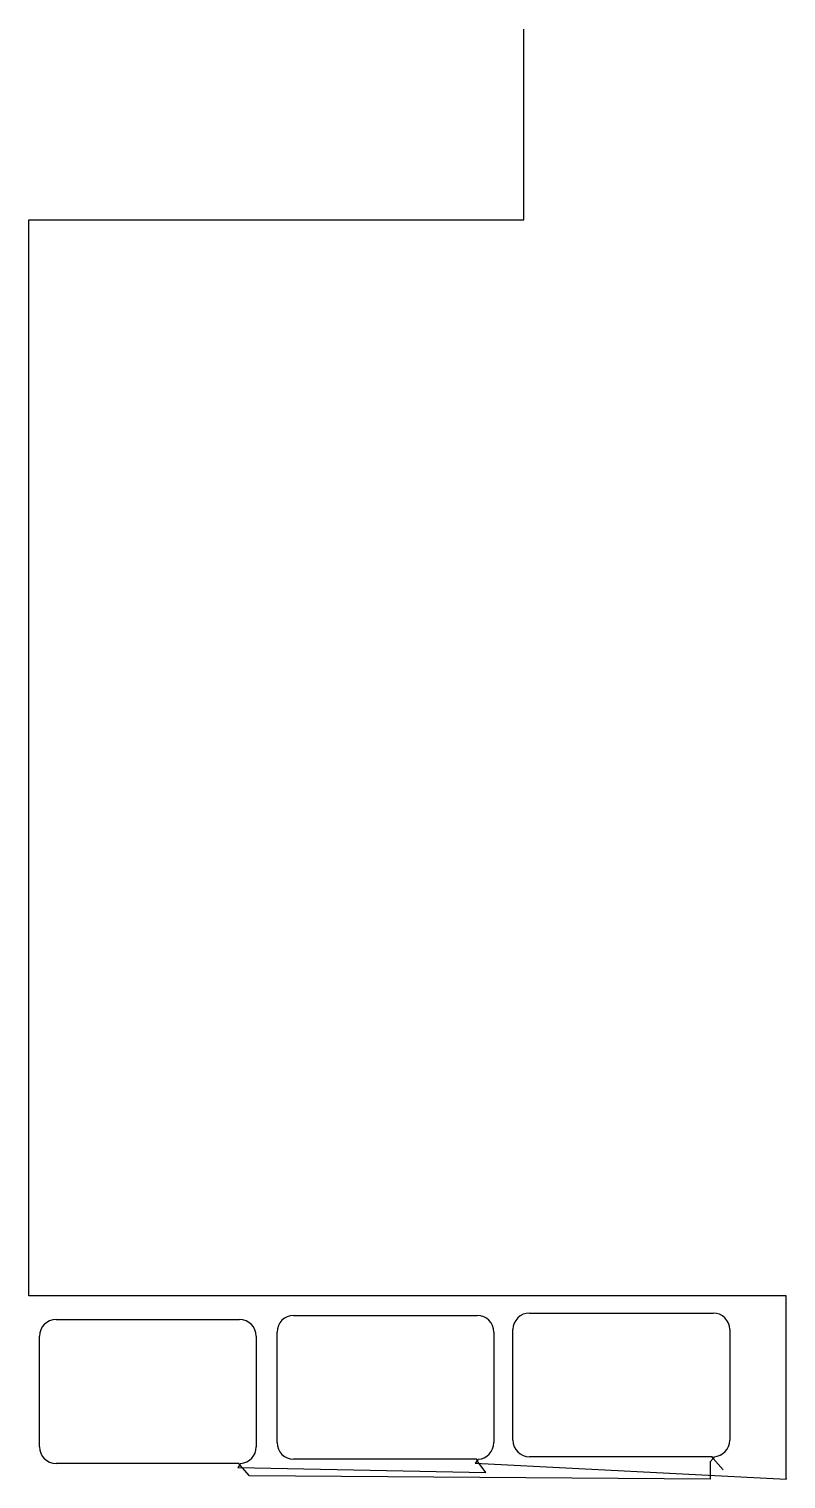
# Model space of a CAD drawing. Header units: metres. Extents: x 4439 to 5693, y 0 to 2400.
import ezdxf

# ---------------------------------------------------------------- set-up
doc = ezdxf.new("R2010")
doc.units = ezdxf.units.M

msp = doc.modelspace()

# ---------------------------------------------------------------- linework, layer by layer
at = {"layer": 'TOOL_0'}
for p, q in [((5258.178, 2399), (5258.178, 2400)), ((5258.178, 2084.236), (5258.178, 2399)), ((4438.92, 303.291), (4438.92, 2084.236)), ((4438.92, 2084.236), (5258.178, 2084.236)), ((4439.92, 303.291), (4438.92, 303.291)), ((5692.538, 303.291), (4439.92, 303.291)), ((5692.538, 1), (5692.538, 303.291)), ((4877.223, 270.678), (5181.223, 270.678)), ((5267.853, 274.718), (5571.853, 274.718)), ((4483.771, 263.81), (4787.771, 263.81)), ((4849.723, 60.178), (4849.723, 243.178)), ((5208.723, 243.178), (5208.723, 60.178)), ((5240.353, 64.218), (5240.353, 247.218)), ((5599.353, 247.218), (5599.353, 64.218)), ((4456.271, 53.31), (4456.271, 236.31)), ((4815.271, 236.31), (4815.271, 53.31)), ((4786.271, 25.81), (4483.771, 25.81)), ((4787.806, 23.231), (4786.271, 25.81)), ((4789.271, 25.851), (4787.807, 23.231)), ((5179.723, 32.678), (4877.223, 32.678)), ((5181.259, 30.099), (5177.542, 26.287)), ((5177.542, 26.287), (5692.538, 0)), ((5181.258, 30.099), (5179.723, 32.678)), ((5195.599, 10.941), (5181.258, 30.099)), ((5182.723, 32.719), (5181.259, 30.099)), ((5570.353, 36.718), (5267.853, 36.718)), ((5571.889, 34.139), (5567.087, 28.576)), ((5567.087, 28.576), (5567.087, 0)), ((5571.888, 34.139), (5570.353, 36.718)), ((5588.617, 15.215), (5571.888, 34.139)), ((5573.353, 36.759), (5571.889, 34.139)), ((4787.807, 23.231), (4784.636, 19.101)), ((4784.636, 19.101), (5195.599, 10.941)), ((4803.889, 5.455), (4787.806, 23.231)), ((5567.087, 0), (4803.889, 5.455)), ((5692.538, 0), (5692.538, 1)), ((5692.538, 1), (5692.538, 0)), ((5692.538, 0), (5692.538, 1)), ((5692.538, 0), (5692.538, 0))]:
    msp.add_line(p, q, dxfattribs=at)
for centre, start, end in [((4877.223, 243.178), 90, 180), ((5181.223, 243.178), 0, 90), ((5267.853, 247.218), 90, 180), ((5571.853, 247.218), 0, 90), ((4483.771, 236.31), 90, 180), ((4787.771, 236.31), 0, 90), ((4483.771, 53.31), 180, 270), ((4787.771, 53.31), 273.126783, 0), ((4877.223, 60.178), 180, 270), ((5181.223, 60.178), 273.126783, 0), ((5267.853, 64.218), 180, 270), ((5571.853, 64.218), 273.126783, 0)]:
    msp.add_arc(centre, 27.5, start, end, dxfattribs=at)

doc.saveas('drawing.dxf')
